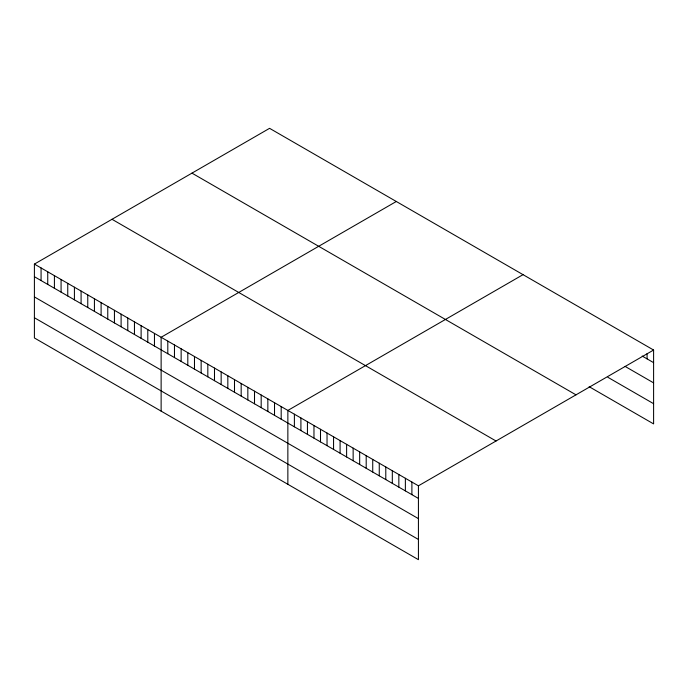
<?xml version="1.0" encoding="UTF-8"?>
<svg xmlns="http://www.w3.org/2000/svg" width="688" height="688" viewBox="0 0 688 688"><rect width="100%" height="100%" fill="white"/><g stroke="black" fill="none" stroke-linecap="round" stroke-linejoin="round"><path stroke-width="1.03" d="M34.4 264.097L418.424 485.814L418.424 559.671L34.4 337.963L34.4 264.097L269.576 128.329L653.6 350.037L653.6 423.903L589.134 386.682M396.305 201.489L161.13 337.266L161.13 411.123M523.035 274.658L287.859 410.435L287.859 484.292M418.424 485.814L653.6 350.037M642.179 356.057L653.6 362.653M625.039 366.377L653.6 382.863M607.9 377.308L653.6 403.693M191.969 173.135L575.994 394.843M112.006 219.291L496.031 441.008M34.4 276.714L418.424 498.43M34.4 296.924L418.424 518.64M34.4 317.744L418.424 539.461M647.073 353.632L647.073 358.887M411.897 482.047L411.897 494.663M405.37 478.28L405.37 490.897M398.842 474.514L398.842 487.121M392.315 470.738L392.315 483.354M385.787 466.971L385.787 479.588M379.26 463.205L379.26 475.812M372.733 459.429L372.733 472.045M366.197 455.662L366.197 468.279M359.669 451.896L359.669 464.512M353.142 448.129L353.142 460.736M346.614 444.353L346.614 456.97M340.087 440.587L340.087 453.203M333.56 436.82L333.56 449.427M327.032 433.044L327.032 445.661M320.505 429.278L320.505 441.894M313.969 425.511L313.969 438.127M307.441 421.744L307.441 434.352M300.914 417.969L300.914 430.585M294.387 414.202L294.387 426.818M281.186 406.582L281.186 419.198M274.521 402.729L274.521 415.346M267.847 398.877L267.847 411.493M261.182 395.032L261.182 407.64M254.508 391.18L254.508 403.796M247.835 387.327L247.835 399.943M241.17 383.474L241.17 396.09M234.496 379.63L234.496 392.237M227.831 375.777L227.831 388.393M221.158 371.924L221.158 384.54M214.493 368.071L214.493 380.688M207.819 364.227L207.819 376.835M201.145 360.374L201.145 372.982M194.48 356.522L194.48 369.138M187.807 352.669L187.807 365.285M181.142 348.816L181.142 361.432M174.468 344.972L174.468 357.579M167.803 341.119L167.803 353.735M154.456 333.413L154.456 346.03M147.791 329.569L147.791 342.177M141.117 325.716L141.117 338.324M134.452 321.864L134.452 334.48M127.779 318.011L127.779 330.627M121.105 314.158L121.105 326.774M114.44 310.314L114.44 322.921M107.767 306.461L107.767 319.077M101.102 302.608L101.102 315.224M94.428 298.755L94.428 311.372M87.763 294.911L87.763 307.519M81.089 291.058L81.089 303.675M74.416 287.206L74.416 299.822M67.751 283.353L67.751 295.969M61.077 279.5L61.077 292.116M54.412 275.656L54.412 288.263M47.739 271.803L47.739 284.419M41.074 267.95L41.074 280.566"/></g></svg>
